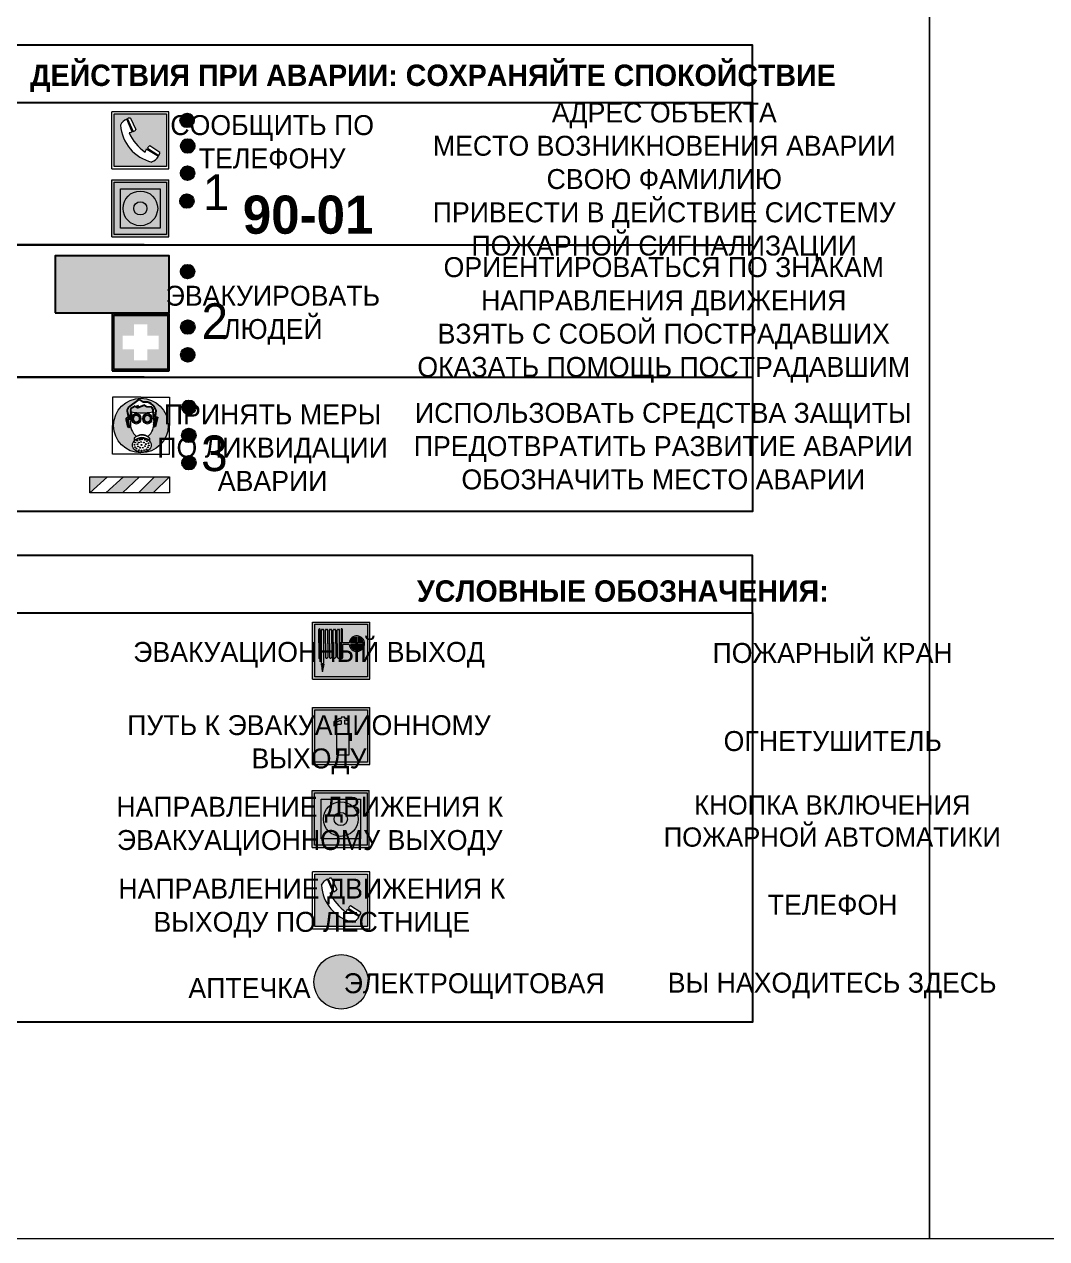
# Model space of a CAD drawing. Header units: millimetres. Extents: x 13810 to 67229, y 12374 to 21950.
# Drawn here: x 40211.7 to 40355.2, y 15339.5 to 15509.8 of the extents above; entities that cross this region are included whole.
import ezdxf

# ---------------------------------------------------------------- set-up
doc = ezdxf.new("R2010")
doc.units = ezdxf.units.MM
doc.styles.add('обычный', font='arial.ttf')

# ---------------------------------------------------------------- blocks, each defined once
blk = doc.blocks.new('A$C38D26F80')
h = blk.add_hatch(color=5)
h.dxf.hatch_style = 1
h.paths.add_polyline_path([(-8.77, -4.48, 1), (-0.19, -4.48, 1)])
h.paths.add_polyline_path([(-6.75, -3.58), (-6.75, -3.31), (-6.62, -3.22), (-6.5, -3.22), (-6.42, -3.3), (-6.39, -3.28), (-6.59, -2.23), (-6.59, -2.01), (-6.38, -1.58), (-4.76, -0.4), (-4.13, -0.79, -0.362848), (-2.1, -2.1, -0.201049), (-2.17, -2.48, 0.085434), (-2.26, -3.13), (-1.9, -3.16), (-2.25, -4.7), (-2.4, -4.59), (-2.43, -4.34), (-2.36, -4.34), (-2.14, -3.34), (-2.47, -3.42), (-2.58, -1.95), (-2.77, -1.58), (-3.58, -1.52), (-3.92, -1.26), (-5.05, -1.73), (-4.87, -1.39), (-5.41, -1.6), (-5.41, -1.46), (-6.13, -1.87), (-6.18, -3.5), (-6.56, -3.47), (-6.37, -4.59), (-6.16, -4.43), (-6.16, -4.66), (-6.36, -4.79), (-6.37, -4.8), (-6.51, -4.76)], flags=16)
h.paths.add_polyline_path([(-6.51, -4.76), (-6.36, -4.79), (-6.37, -4.8)], flags=0)
h.paths.add_polyline_path([(-5.92, -2.34, 0.089508), (-2.67, -2.35), (-2.48, -3.88, -0.268602), (-3.4, -6.18, 0.262449), (-5.2, -6.18, -0.268602), (-6.11, -3.88)], flags=16)
edge = h.paths.add_edge_path(flags=16)
edge.add_ellipse((-5.19, -3.41), major_axis=(0, 0.842), ratio=0.848992, start_angle=0, end_angle=360)
edge = h.paths.add_edge_path(flags=0)
edge.add_ellipse((-5.19, -3.39), major_axis=(0, 0.665), ratio=0.853798, start_angle=0, end_angle=360)
edge = h.paths.add_edge_path(flags=0)
edge.add_ellipse((-5.19, -3.4), major_axis=(0, 0.528), ratio=0.864094, start_angle=0, end_angle=360)
edge = h.paths.add_edge_path(flags=16)
edge.add_ellipse((-3.47, -3.4), major_axis=(0, 0.842), ratio=0.848992, start_angle=0, end_angle=360)
h.paths.add_polyline_path([(-3.13, -6.45), (-3.13, -6.84, 0.383174), (-5.57, -6.85), (-5.57, -6.49, -0.369952)], flags=16)
edge = h.paths.add_edge_path(flags=0)
edge.add_ellipse((-3.47, -3.39), major_axis=(0, 0.665), ratio=0.853798, start_angle=0, end_angle=360)
edge = h.paths.add_edge_path(flags=0)
edge.add_ellipse((-3.47, -3.4), major_axis=(0, 0.528), ratio=0.864094, start_angle=0, end_angle=360)
edge = h.paths.add_edge_path(flags=16)
edge.add_ellipse((-4.34, -7.57), major_axis=(-1.48, 0), ratio=0.744955, start_angle=0, end_angle=360)
h.paths.add_polyline_path([(-5.01, -6.85, -1), (-5.15, -6.85, -1)], flags=0)
h.paths.add_polyline_path([(-5.33, -7.14, -1), (-5.47, -7.14, -1)], flags=0)
h.paths.add_polyline_path([(-4.61, -6.71, -1), (-4.74, -6.71, -1)], flags=16)
h.paths.add_polyline_path([(-5.43, -7.51, -1), (-5.57, -7.51, -1)], flags=0)
h.paths.add_polyline_path([(-4.26, -6.67, -1), (-4.4, -6.67, -1)], flags=16)
h.paths.add_polyline_path([(-4.74, -7.14, -1), (-4.88, -7.14, -1)], flags=0)
h.paths.add_polyline_path([(-4.93, -7.43, -1), (-5.07, -7.43, -1)], flags=0)
h.paths.add_polyline_path([(-4.41, -7.07, -1), (-4.54, -7.07, -1)], flags=0)
h.paths.add_polyline_path([(-5.33, -7.87, -1), (-5.46, -7.87, -1)], flags=0)
h.paths.add_polyline_path([(-3.8, -6.71, -1), (-3.94, -6.71, -1)], flags=16)
h.paths.add_polyline_path([(-4.85, -7.78, -1), (-4.98, -7.78, -1)], flags=0)
h.paths.add_polyline_path([(-3.96, -7.14, -1), (-4.1, -7.14, -1)], flags=0)
h.paths.add_polyline_path([(-4.33, -7.53, -1), (-4.47, -7.53, -1)], flags=0)
h.paths.add_polyline_path([(-5.09, -8.12, -1), (-5.23, -8.12, -1)], flags=0)
h.paths.add_polyline_path([(-3.5, -6.94, -1), (-3.64, -6.94, -1)], flags=0)
h.paths.add_polyline_path([(-4.54, -7.97, -1), (-4.68, -7.97, -1)], flags=0)
h.paths.add_polyline_path([(-3.66, -7.39, -1), (-3.8, -7.39, -1)], flags=0)
h.paths.add_polyline_path([(-4.73, -8.35, -1), (-4.86, -8.35, -1)], flags=0)
h.paths.add_polyline_path([(-4.09, -7.96, -1), (-4.23, -7.96, -1)], flags=0)
h.paths.add_polyline_path([(-3.77, -7.74, -1), (-3.91, -7.74, -1)], flags=0)
h.paths.add_polyline_path([(-3.22, -7.27, -1), (-3.35, -7.27, -1)], flags=0)
h.paths.add_polyline_path([(-4.34, -8.4, -1), (-4.47, -8.4, -1)], flags=0)
h.paths.add_polyline_path([(-3.16, -7.61, -1), (-3.3, -7.61, -1)], flags=0)
h.paths.add_polyline_path([(-3.9, -8.35, -1), (-4.04, -8.35, -1)], flags=0)
h.paths.add_polyline_path([(-3.32, -7.91, -1), (-3.46, -7.91, -1)], flags=0)
h.paths.add_polyline_path([(-3.55, -8.23, -1), (-3.69, -8.23, -1)], flags=0)
at = {"color": 5, "lineweight": 5}
for p, q in [((-4.48, 0), (-8.96, 0)), ((-8.96, 0), (-8.96, -4.48)), ((-4.48, 0), (0, 0)), ((0, 0), (0, -4.48)), ((-6.59, -2.01), (-6.38, -1.58)), ((-6.38, -1.58), (-4.76, -0.4)), ((-6.13, -1.87), (-6.18, -3.5)), ((-5.41, -1.46), (-6.13, -1.87)), ((-4.87, -1.39), (-5.41, -1.6)), ((-5.41, -1.6), (-5.41, -1.46)), ((-3.92, -1.26), (-5.05, -1.73)), ((-5.05, -1.73), (-4.87, -1.39)), ((-4.76, -0.4), (-4.13, -0.79)), ((-3.58, -1.52), (-3.92, -1.26)), ((-2.77, -1.58), (-3.58, -1.52)), ((-2.58, -1.95), (-2.77, -1.58)), ((-6.75, -3.31), (-6.62, -3.22)), ((-6.75, -3.58), (-6.75, -3.31)), ((-6.51, -4.76), (-6.75, -3.58)), ((-6.62, -3.22), (-6.5, -3.22)), ((-6.59, -2.23), (-6.59, -2.01)), ((-6.39, -3.28), (-6.59, -2.23)), ((-6.18, -3.5), (-6.56, -3.47)), ((-6.56, -3.47), (-6.37, -4.59)), ((-6.5, -3.22), (-6.42, -3.3)), ((-6.42, -3.3), (-6.39, -3.28)), ((-5.92, -2.34), (-6.11, -3.88)), ((-2.67, -2.34), (-2.48, -3.88)), ((-2.47, -3.42), (-2.58, -1.95)), ((-2.14, -3.34), (-2.47, -3.42)), ((-2.36, -4.34), (-2.14, -3.34)), ((-1.9, -3.16), (-2.26, -3.13)), ((-2.25, -4.7), (-1.9, -3.16)), ((-8.96, -8.96), (-8.96, -4.48)), ((-6.37, -4.8), (-6.51, -4.76)), ((-6.37, -4.59), (-6.16, -4.43)), ((-6.16, -4.66), (-6.37, -4.8)), ((-6.16, -4.43), (-6.16, -4.66)), ((-2.43, -4.34), (-2.4, -4.59)), ((-2.43, -4.34), (-2.36, -4.34)), ((-2.4, -4.59), (-2.25, -4.7)), ((0, -8.96), (0, -4.48)), ((-5.57, -6.49), (-5.57, -6.85)), ((-3.13, -6.45), (-3.13, -6.84)), ((-4.48, -8.96), (-8.96, -8.96)), ((-4.48, -8.96), (0, -8.96))]:
    blk.add_line(p, q, dxfattribs=at)
at = {"color": 5}
for p, q in [((-6.59, -2.01), (-6.38, -1.58)), ((-6.38, -1.58), (-4.76, -0.4)), ((-6.13, -1.87), (-6.18, -3.5)), ((-5.41, -1.46), (-6.13, -1.87)), ((-4.87, -1.39), (-5.41, -1.6)), ((-5.41, -1.6), (-5.41, -1.46)), ((-3.92, -1.26), (-5.05, -1.73)), ((-5.05, -1.73), (-4.87, -1.39)), ((-4.76, -0.4), (-4.13, -0.79)), ((-3.58, -1.52), (-3.92, -1.26)), ((-2.77, -1.58), (-3.58, -1.52)), ((-2.58, -1.95), (-2.77, -1.58)), ((-6.75, -3.31), (-6.62, -3.22)), ((-6.75, -3.58), (-6.75, -3.31)), ((-6.51, -4.76), (-6.75, -3.58)), ((-6.62, -3.22), (-6.5, -3.22)), ((-6.59, -2.23), (-6.59, -2.01)), ((-6.39, -3.28), (-6.59, -2.23)), ((-6.18, -3.5), (-6.56, -3.47)), ((-6.56, -3.47), (-6.37, -4.59)), ((-6.5, -3.22), (-6.42, -3.3)), ((-6.42, -3.3), (-6.39, -3.28)), ((-2.47, -3.42), (-2.58, -1.95)), ((-2.14, -3.34), (-2.47, -3.42)), ((-2.36, -4.34), (-2.14, -3.34)), ((-2.26, -3.13), (-1.9, -3.16)), ((-1.9, -3.16), (-2.25, -4.7)), ((-6.37, -4.8), (-6.51, -4.76)), ((-6.36, -4.79), (-6.51, -4.76)), ((-6.37, -4.59), (-6.16, -4.43)), ((-6.16, -4.66), (-6.37, -4.8)), ((-6.16, -4.66), (-6.36, -4.79)), ((-6.16, -4.43), (-6.16, -4.66)), ((-2.4, -4.59), (-2.43, -4.34)), ((-2.43, -4.34), (-2.36, -4.34)), ((-2.25, -4.7), (-2.4, -4.59))]:
    blk.add_line(p, q, dxfattribs=at)
at = {"color": 5, "lineweight": 5}
for centre, radius in [((-4.48, -4.48), 4.29), ((-5.5, -7.51), 0.0678), ((-5.4, -7.14), 0.0678), ((-5.08, -6.85), 0.0678), ((-5, -7.43), 0.0678), ((-4.81, -7.14), 0.0678), ((-4.67, -6.71), 0.0678), ((-4.47, -7.07), 0.0678), ((-4.4, -7.53), 0.0678), ((-4.33, -6.67), 0.0678), ((-4.03, -7.14), 0.0678), ((-3.87, -6.71), 0.0678), ((-3.73, -7.39), 0.0678), ((-3.57, -6.94), 0.0678), ((-3.28, -7.27), 0.0678), ((-3.23, -7.61), 0.0678), ((-5.4, -7.87), 0.0678), ((-5.16, -8.12), 0.0678), ((-4.91, -7.78), 0.0678), ((-4.79, -8.35), 0.0678), ((-4.61, -7.97), 0.0678), ((-4.4, -8.4), 0.0678), ((-4.16, -7.96), 0.0678), ((-3.97, -8.35), 0.0678), ((-3.84, -7.74), 0.0678), ((-3.62, -8.23), 0.0678), ((-3.39, -7.91), 0.0678)]:
    blk.add_circle(centre, radius, dxfattribs=at)
at = {"color": 5}
for centre, radius, start, end in [((-3.89, -2.66), 1.88, 17.387, 97.1599), ((-0.35, -3.07), 1.91, 162.2553, 181.7878), ((-2.6, -2.2), 0.511, 326.3906, 11.8614)]:
    blk.add_arc(centre, radius, start, end, dxfattribs=at)
at = {"color": 5, "lineweight": 5}
for centre, radius, start, end in [((-4.28, 6.66), 9.15, 259.6987, 280.1569), ((-0.47, -3.05), 1.79, 161.5846, 182.4584), ((-2.6, -2.2), 0.513, 326.4781, 11.7739), ((-3.66, -4.24), 2.47, 171.573, 231.7124), ((-4.93, -4.24), 2.47, 308.2876, 8.427), ((-4.33, -7.88), 1.87, 50.358, 131.5662), ((-4.34, -8.2), 1.82, 48.4943, 132.3565), ((-4.3, -7.78), 1.83, 60.5889, 119.4111)]:
    blk.add_arc(centre, radius, start, end, dxfattribs=at)
for centre, major_axis, ratio in [((-5.19, -3.41), (0, 0.842), 0.848992), ((-5.19, -3.39), (0, 0.665), 0.853798), ((-5.19, -3.4), (0, 0.528), 0.864094), ((-3.47, -3.4), (0, 0.842), 0.848992), ((-3.47, -3.39), (0, 0.665), 0.853798), ((-3.47, -3.4), (0, 0.528), 0.864094), ((-4.34, -7.57), (-1.48, 0), 0.744955)]:
    blk.add_ellipse(centre, major_axis=major_axis, ratio=ratio, dxfattribs=at)
blk = doc.blocks.new('A$C47DD6509')
at = {"lineweight": 5}
for points in [[(-8.69, 0), (-11.19, 0), (-11.19, -2.22)], [(-4.22, 0), (-6.45, 0), (-8.91, -2.22), (-6.61, -2.22)], [(0, 0), (-2.09, 0), (-4.36, -2.22), (-2.29, -2.22)]]:
    blk.add_hatch(color=242, dxfattribs=at).paths.add_polyline_path(points)
at = {"color": 242, "lineweight": 5}
for p, q in [((-11.19, -2.22), (-8.69, 0)), ((-11.19, -2.22), (-11.19, 0)), ((-11.19, 0), (-8.69, 0)), ((-11.19, 0), (0, 0)), ((-8.91, -2.22), (-6.45, 0)), ((-6.61, -2.22), (-4.22, 0)), ((-4.36, -2.22), (-2.09, 0)), ((-2.29, -2.22), (0, 0)), ((0, 0), (0, -2.22)), ((0, -2.22), (-11.19, -2.22))]:
    blk.add_line(p, q, dxfattribs=at)
blk = doc.blocks.new('A$C32E8229D')
at = {"true_color": 0xffffff}
blk.add_hatch(color=7, dxfattribs=at).paths.add_polyline_path([(0, 0), (0, -8), (16, -8), (16, 0)])
h = blk.add_hatch(color=126)
h.paths.add_polyline_path([(0.2, -0.2), (15.8, -0.2), (15.8, -7.8), (0.2, -7.8)])
h.paths.add_polyline_path([(13.49, -2.05), (12.08, -2.05), (11.37, -2.63, 0.162397), (11.29, -2.84), (11.29, -3.63), (10.35, -3.63), (10.35, -4.05), (11.68, -4.05), (11.68, -3.48), (12.26, -4.28), (11.29, -5.1), (11.29, -6.78), (11.85, -6.78), (11.85, -5.44), (12.8, -4.64), (12.8, -5.94), (14.46, -5.94), (14.46, -5.39), (13.45, -5.39), (13.45, -3.97), (12.46, -2.59), (13.15, -2.59), (13.69, -3.34), (14.18, -3)], flags=16)
h.paths.add_polyline_path([(10.74, -1.82, 1), (11.8, -1.82, 1)], flags=16)
h.paths.add_polyline_path([(9.39, -3.59), (5.99, -3.59), (6.56, -3.03), (5.91, -3.03), (5.1, -3.83), (5.91, -4.64), (6.56, -4.64), (5.99, -4.09), (9.39, -4.09)], flags=16)
h.paths.add_polyline_path([(4.29, -1.08), (1.72, -1.08), (1.72, -6.6), (4.29, -6.6)], flags=16)
at = {"color": 126}
blk.add_lwpolyline([(16, -8), (0, -8), (0, 0), (16, 0)], close=True, dxfattribs=at)
blk = doc.blocks.new('A$C18900ED3')
h = blk.add_hatch(color=126)
h.paths.add_polyline_path([(-0.18, -0.18), (-7.02, -0.18), (-7.02, -7.02), (-0.18, -7.02)])
h.paths.add_polyline_path([(-5.89, -4.46), (-5.89, -2.77), (-4.46, -2.77), (-4.46, -1.31), (-2.77, -1.31), (-2.77, -2.77), (-1.33, -2.77), (-1.33, -4.46), (-2.77, -4.46), (-2.77, -5.89), (-4.46, -5.89), (-4.46, -4.46)], flags=16)
at = {"color": 126}
for p, q in [((-7.2, 0), (-7.2, -7.2)), ((0, 0), (-7.2, 0)), ((0, -7.2), (0, 0)), ((-7.02, -7.02), (-7.02, -0.18)), ((-7.02, -0.18), (-0.18, -0.18)), ((-0.18, -0.18), (-0.18, -7.02)), ((-7.2, -7.2), (0, -7.2)), ((-0.18, -7.02), (-7.02, -7.02))]:
    blk.add_line(p, q, dxfattribs=at)
blk = doc.blocks.new('A$C456E1F9C')
at = {"lineweight": 5}
h = blk.add_hatch(color=242, dxfattribs=at)
h.paths.add_polyline_path([(0.51, -1.47), (0.51, -13.26), (12.29, -13.26), (12.29, -1.47)])
h.paths.add_polyline_path([(5.42, -4.95, -0.254479), (4.78, -5.4), (3.52, -2.53, -0.209735), (4.23, -2.4)], flags=16)
h.paths.add_polyline_path([(8.53, -8.6), (10.87, -10.17), (10.54, -10.76), (8.03, -9.13, -0.192251)], flags=16)
h.paths.add_polyline_path([(4.61, -5.49, 0.005518), (3.87, -5.72, 0.128647), (7.49, -10.01, 0.00809), (7.83, -9.33), (10.47, -10.97, -0.16736), (8.99, -12.25, -0.327862), (1.95, -3.95, -0.166952), (3.36, -2.62)], flags=16)
at = {"color": 242, "lineweight": 5}
for p, q in [((0, -13.77), (0, -0.97)), ((12.8, -0.97), (0, -0.97)), ((4.61, -5.49), (3.36, -2.62)), ((3.52, -2.53), (4.78, -5.4)), ((4.23, -2.4), (5.42, -4.95)), ((12.8, -13.77), (12.8, -0.97)), ((7.83, -9.33), (10.47, -10.97)), ((8.03, -9.13), (10.54, -10.76)), ((10.81, -10.12), (8.53, -8.6)), ((10.54, -10.76), (10.8, -10.3)), ((10.8, -10.3), (10.81, -10.12)), ((0, -13.77), (12.8, -13.77))]:
    blk.add_line(p, q, dxfattribs=at)
blk.add_lwpolyline([(0.51, -1.47), (12.29, -1.47), (12.29, -13.26), (0.51, -13.26)], close=True, dxfattribs=at)
for centre, radius, start, end in [((4.59, -5.34), 2.99, 114.2845, 152.1974), ((4.02, -3.27), 0.891, 76.3284, 123.7092), ((11.12, -3.31), 9.19, 183.9915, 256.6009), ((4.68, -4.59), 0.824, 276.9621, 334.0723), ((14.98, -39.1), 35.17, 107.1487, 108.4135), ((13.86, -0.94), 11.08, 205.5536, 234.8762), ((-13.31, 0.8), 23.44, 332.5487, 334.4027), ((8.94, -9.5), 0.989, 114.4092, 157.9388), ((7.87, -9.46), 3, 291.9291, 329.9329)]:
    blk.add_arc(centre, radius, start, end, dxfattribs=at)
blk = doc.blocks.new('A$C54414219')
at = {"true_color": 0xffffff}
h = blk.add_hatch(color=7, dxfattribs=at)
h.paths.add_polyline_path([(2.39, -9.45), (2.39, -18.3), (11.23, -18.3), (11.23, -9.45)], flags=0)
h.paths.add_polyline_path([(10.71, -13.87, -1), (2.92, -13.87, -1)], flags=0)
h.paths.add_polyline_path([(8.3, -13.87, -1), (5.33, -13.87, -1)], flags=0)
h.paths.add_polyline_path([(0.41, -7.47), (0.41, -20.27), (13.21, -20.27), (13.21, -7.47)])
h.paths.add_polyline_path([(0.92, -19.77), (12.71, -19.77), (12.71, -7.98), (0.92, -7.98)], flags=16)
h.paths.add_polyline_path([(11.23, -9.45), (11.23, -18.3), (2.39, -18.3), (2.39, -9.45)], flags=0)
at = {"lineweight": 5}
h = blk.add_hatch(color=242, dxfattribs=at)
h.paths.add_polyline_path([(12.71, -7.98), (0.92, -7.98), (0.92, -19.77), (12.71, -19.77)])
h.paths.add_polyline_path([(11.23, -18.3), (2.39, -18.3), (2.39, -9.45), (11.23, -9.45)], flags=16)
h.paths.add_polyline_path([(10.71, -13.87, -1), (2.92, -13.87, -1)], flags=0)
h.paths.add_polyline_path([(8.3, -13.87, -1), (5.33, -13.87, -1)], flags=0)
at = {"true_color": 0xffffff}
h = blk.add_hatch(color=7, dxfattribs=at)
h.paths.add_polyline_path([(2.39, -9.45), (2.39, -18.3), (11.23, -18.3), (11.23, -9.45)])
h.paths.add_polyline_path([(10.71, -13.87, -1), (2.92, -13.87, -1)], flags=16)
h.paths.add_polyline_path([(8.3, -13.87, -1), (5.33, -13.87, -1)], flags=0)
at = {"lineweight": 5}
h = blk.add_hatch(color=242, dxfattribs=at)
h.paths.add_polyline_path([(2.92, -13.87, 1), (10.71, -13.87, 1)])
h.paths.add_polyline_path([(8.3, -13.87, -1), (5.33, -13.87, -1)], flags=16)
at = {"color": 242, "lineweight": 5}
for p, q in [((0.41, -20.27), (0.41, -7.47)), ((0.41, -7.47), (13.21, -7.47)), ((0.41, -7.47), (13.21, -7.47)), ((13.21, -20.27), (13.21, -7.47)), ((0.41, -20.27), (13.21, -20.27))]:
    blk.add_line(p, q, dxfattribs=at)
for points in [[(0.92, -7.98), (12.71, -7.98), (12.71, -19.77), (0.92, -19.77)], [(2.39, -9.45), (11.23, -9.45), (11.23, -18.3), (2.39, -18.3)]]:
    blk.add_lwpolyline(points, close=True, dxfattribs=at)
for radius in [3.89, 1.49]:
    blk.add_circle((6.81, -13.87), radius, dxfattribs=at)
blk = doc.blocks.new('A$C37112FD5')
at = {"true_color": 0xf5f5ff}
h = blk.add_hatch(color=7, dxfattribs=at)
h.dxf.hatch_style = 1
h.paths.add_polyline_path([(12.8, -7.4), (0, -7.4), (0, -20.2), (12.8, -20.2)])
h.paths.add_polyline_path([(12.29, -7.91), (12.29, -19.69), (0.51, -19.69), (0.51, -7.91)], flags=16)
h.paths.add_polyline_path([(4.98, -9.04, -0.42597), (5.17, -9.22), (5.17, -12.25), (5.17, -15.29, -0.432244), (4.98, -15.47), (4.83, -15.47, -0.42597), (4.64, -15.29), (4.64, -12.25), (4.64, -9.22, -0.432244), (4.83, -9.04)], flags=0)
h.paths.add_polyline_path([(4.28, -9.22), (4.28, -12.25), (4.28, -15.29, -0.432244), (4.09, -15.47), (3.94, -15.47, -0.42597), (3.75, -15.29), (3.75, -12.25), (3.75, -9.22, -0.432244), (3.94, -9.04), (4.09, -9.04, -0.42597)], flags=0)
h.paths.add_polyline_path([(5.72, -9.04), (5.87, -9.04, -0.42597), (6.06, -9.22), (6.06, -12.25), (6.06, -15.29, -0.432244), (5.87, -15.47), (5.72, -15.47, -0.42597), (5.53, -15.29), (5.53, -12.25), (5.53, -9.22, -0.432244)], flags=0)
h.paths.add_polyline_path([(6.42, -8.9), (6.5, -8.9, -0.42597), (6.69, -9.08), (6.69, -12.03), (8.21, -12.03, -15.824349), (8.21, -12.47), (6.69, -12.47), (6.69, -15.42, -0.432244), (6.5, -15.6), (6.42, -15.6)], flags=0)
h.paths.add_polyline_path([(3.39, -9.22), (3.39, -12.25), (3.39, -15.29, -0.432244), (3.2, -15.47), (3.05, -15.47, -0.42597), (2.85, -15.29), (2.85, -12.25), (2.85, -9.22, -0.432244), (3.05, -9.04), (3.2, -9.04, -0.42597)], flags=0)
h.paths.add_polyline_path([(2.5, -9.22), (2.5, -16.71), (1.96, -16.71), (1.96, -9.22, -0.432244), (2.15, -9.04), (2.31, -9.04, -0.42597)], flags=0)
h.paths.add_polyline_path([(1.61, -8.9), (1.61, -15.6), (1.57, -15.6, -0.42597), (1.37, -15.42), (1.37, -12.03), (1.37, -9.09, -0.432244), (1.57, -8.9)], flags=0)
h.paths.add_polyline_path([(9.76, -10.81), (9.76, -12.03), (8.49, -12.03, -0.336371)], flags=0)
h.paths.add_polyline_path([(8.49, -12.47), (9.76, -12.47), (9.76, -13.7, -0.336371)], flags=0)
h.paths.add_polyline_path([(10.11, -10.81, -0.336371), (11.38, -12.03), (10.11, -12.03)], flags=0)
h.paths.add_polyline_path([(10.11, -12.47), (11.38, -12.47, -0.336371), (10.11, -13.7)], flags=0)
h.paths.add_polyline_path([(2.5, -16.84), (2.5, -17.05), (1.97, -17.05), (1.97, -16.84)], flags=0)
h.paths.add_polyline_path([(2.5, -17.24, -0.033778), (2.24, -18.6, -0.033778), (1.97, -17.24)], flags=0)
h = blk.add_hatch(color=242)
h.dxf.hatch_style = 1
h.paths.add_polyline_path([(12.29, -7.91), (0.51, -7.91), (0.51, -19.69), (12.29, -19.69)])
h.paths.add_polyline_path([(6.42, -15.6), (6.42, -8.9), (6.5, -8.9, -0.42597), (6.69, -9.08), (6.69, -12.03), (8.21, -12.03, -15.824349), (8.21, -12.47), (6.69, -12.47), (6.69, -15.42, -0.432244), (6.5, -15.6)], flags=16)
h.paths.add_polyline_path([(5.87, -15.47), (5.72, -15.47, -0.42597), (5.53, -15.29), (5.53, -12.25), (5.53, -9.22, -0.432244), (5.72, -9.04), (5.87, -9.04, -0.42597), (6.06, -9.22), (6.06, -12.25), (6.06, -15.29, -0.432244)], flags=16)
h.paths.add_polyline_path([(4.98, -15.47), (4.83, -15.47, -0.42597), (4.64, -15.29), (4.64, -12.25), (4.64, -9.22, -0.432244), (4.83, -9.04), (4.98, -9.04, -0.42597), (5.17, -9.22), (5.17, -12.25), (5.17, -15.29, -0.432244)], flags=16)
h.paths.add_polyline_path([(4.09, -15.47), (3.94, -15.47, -0.42597), (3.75, -15.29), (3.75, -12.25), (3.75, -9.22, -0.432244), (3.94, -9.04), (4.09, -9.04, -0.42597), (4.28, -9.22), (4.28, -12.25), (4.28, -15.29, -0.432244)], flags=16)
h.paths.add_polyline_path([(3.2, -15.47), (3.05, -15.47, -0.42597), (2.85, -15.29), (2.85, -12.25), (2.85, -9.22, -0.432244), (3.05, -9.04), (3.2, -9.04, -0.42597), (3.39, -9.22), (3.39, -12.25), (3.39, -15.29, -0.432244)], flags=16)
h.paths.add_polyline_path([(2.5, -17.05), (1.97, -17.05), (1.97, -16.84), (2.5, -16.84)], flags=16)
h.paths.add_polyline_path([(2.5, -17.24, -0.033778), (2.24, -18.6, -0.033778), (1.97, -17.24)], flags=16)
h.paths.add_polyline_path([(2.5, -16.71), (1.96, -16.71), (1.96, -9.22, -0.432244), (2.15, -9.04), (2.31, -9.04, -0.42597), (2.5, -9.22)], flags=16)
h.paths.add_polyline_path([(1.61, -15.6), (1.57, -15.6, -0.42597), (1.37, -15.42), (1.37, -12.03), (1.37, -9.09, -0.432244), (1.57, -8.9), (1.61, -8.9)], flags=16)
h.paths.add_polyline_path([(8.49, -12.47), (9.76, -12.47), (9.76, -13.7, -0.336371)], flags=0)
h.paths.add_polyline_path([(10.11, -13.7), (10.11, -12.47), (11.38, -12.47, -0.336371)], flags=0)
h.paths.add_polyline_path([(8.49, -12.03, -0.336371), (9.76, -10.81), (9.76, -12.03)], flags=0)
h.paths.add_polyline_path([(10.11, -12.03), (10.11, -10.81, -0.336371), (11.38, -12.03)], flags=0)
h = blk.add_hatch(color=7, dxfattribs=at)
h.dxf.hatch_style = 1
h.paths.add_polyline_path([(1.61, -8.9), (1.57, -8.9, 0.432244), (1.37, -9.09), (1.37, -12.03), (1.37, -15.42, 0.42597), (1.57, -15.6), (1.61, -15.6)])
h.paths.add_polyline_path([(2.5, -9.22, 0.42597), (2.31, -9.04), (2.15, -9.04, 0.432244), (1.96, -9.22), (1.96, -16.71), (2.5, -16.71)])
h.paths.add_polyline_path([(2.5, -16.84), (1.97, -16.84), (1.97, -17.05), (2.5, -17.05)])
h.paths.add_polyline_path([(2.5, -17.24), (1.97, -17.24, 0.033778), (2.24, -18.6, 0.033778)])
h.paths.add_polyline_path([(3.39, -12.25), (3.39, -9.22, 0.42597), (3.2, -9.04), (3.05, -9.04, 0.432244), (2.85, -9.22), (2.85, -12.25), (2.85, -15.29, 0.42597), (3.05, -15.47), (3.2, -15.47, 0.432244), (3.39, -15.29)])
h.paths.add_polyline_path([(4.28, -12.25), (4.28, -9.22, 0.42597), (4.09, -9.04), (3.94, -9.04, 0.432244), (3.75, -9.22), (3.75, -12.25), (3.75, -15.29, 0.42597), (3.94, -15.47), (4.09, -15.47, 0.432244), (4.28, -15.29)])
h.paths.add_polyline_path([(5.17, -12.25), (5.17, -9.22, 0.42597), (4.98, -9.04), (4.83, -9.04, 0.432244), (4.64, -9.22), (4.64, -12.25), (4.64, -15.29, 0.42597), (4.83, -15.47), (4.98, -15.47, 0.432244), (5.17, -15.29)])
h.paths.add_polyline_path([(6.06, -12.25), (6.06, -9.22, 0.42597), (5.87, -9.04), (5.72, -9.04, 0.432244), (5.53, -9.22), (5.53, -12.25), (5.53, -15.29, 0.42597), (5.72, -15.47), (5.87, -15.47, 0.432244), (6.06, -15.29)])
h.paths.add_polyline_path([(6.69, -12.47), (8.21, -12.47, 15.824349), (8.21, -12.03), (6.69, -12.03), (6.69, -9.08, 0.42597), (6.5, -8.9), (6.42, -8.9), (6.42, -15.6), (6.5, -15.6, 0.432244), (6.69, -15.42)])
h.paths.add_polyline_path([(8.49, -12.47), (9.76, -12.47), (9.76, -13.7, -0.336371)], flags=16)
h.paths.add_polyline_path([(8.49, -12.03, -0.336371), (9.76, -10.81), (9.76, -12.03)], flags=16)
h.paths.add_polyline_path([(10.11, -12.47), (11.38, -12.47, -0.336371), (10.11, -13.7)], flags=16)
h.paths.add_polyline_path([(10.11, -12.03), (10.11, -10.81, -0.336371), (11.38, -12.03)], flags=16)
h = blk.add_hatch(color=242)
h.dxf.hatch_style = 1
h.paths.add_polyline_path([(9.76, -10.81, 0.336371), (8.49, -12.03), (9.76, -12.03)])
h.paths.add_polyline_path([(10.11, -10.81), (10.11, -12.03), (11.38, -12.03, 0.336371)])
h.paths.add_polyline_path([(11.38, -12.47), (10.11, -12.47), (10.11, -13.7, 0.336371)])
h.paths.add_polyline_path([(9.76, -12.47), (8.49, -12.47, 0.336371), (9.76, -13.7)])
at = {"color": 242, "lineweight": 5}
for p, q in [((0, -20.2), (0, -7.4)), ((0, -7.4), (12.8, -7.4)), ((12.8, -20.2), (12.8, -7.4)), ((1.37, -12.03), (1.37, -9.08)), ((1.57, -8.9), (1.61, -8.9)), ((1.61, -8.9), (1.61, -15.6)), ((1.96, -16.71), (1.96, -9.22)), ((2.15, -9.04), (2.31, -9.04)), ((2.5, -16.71), (2.5, -9.22)), ((2.85, -12.25), (2.85, -9.22)), ((3.05, -9.04), (3.2, -9.04)), ((3.39, -12.25), (3.39, -9.22)), ((3.75, -12.25), (3.75, -9.22)), ((3.94, -9.04), (4.09, -9.04)), ((4.28, -12.25), (4.28, -9.22)), ((4.64, -12.25), (4.64, -9.22)), ((4.83, -9.04), (4.98, -9.04)), ((5.17, -12.25), (5.17, -9.22)), ((5.53, -12.25), (5.53, -9.22)), ((5.72, -9.04), (5.87, -9.04)), ((6.06, -12.25), (6.06, -9.22)), ((6.42, -8.9), (6.42, -15.6)), ((6.5, -8.9), (6.42, -8.9)), ((6.69, -12.03), (6.69, -9.08)), ((9.76, -10.81), (9.76, -12.03)), ((10.11, -10.81), (10.11, -12.03)), ((1.37, -12.03), (1.37, -15.42)), ((2.85, -12.25), (2.85, -15.29)), ((3.39, -12.25), (3.39, -15.29)), ((3.75, -12.25), (3.75, -15.29)), ((4.28, -12.25), (4.28, -15.29)), ((4.64, -12.25), (4.64, -15.29)), ((5.17, -12.25), (5.17, -15.29)), ((5.53, -12.25), (5.53, -15.29)), ((6.06, -12.25), (6.06, -15.29)), ((8.21, -12.03), (6.69, -12.03)), ((8.21, -12.47), (6.69, -12.47)), ((6.69, -12.47), (6.69, -15.42)), ((9.76, -12.03), (8.49, -12.03)), ((9.76, -12.47), (8.49, -12.47)), ((9.76, -12.47), (9.76, -13.7)), ((11.38, -12.03), (10.11, -12.03)), ((11.38, -12.47), (10.11, -12.47)), ((10.11, -12.47), (10.11, -13.7)), ((1.57, -15.6), (1.61, -15.6)), ((3.05, -15.47), (3.2, -15.47)), ((3.94, -15.47), (4.09, -15.47)), ((4.83, -15.47), (4.98, -15.47)), ((5.72, -15.47), (5.87, -15.47)), ((6.42, -15.6), (6.5, -15.6)), ((1.96, -16.71), (2.5, -16.71)), ((1.97, -16.84), (2.5, -16.84)), ((1.97, -17.05), (1.97, -16.84)), ((2.5, -17.05), (1.97, -17.05)), ((1.97, -17.24), (2.5, -17.24)), ((2.5, -16.84), (2.5, -17.05)), ((0, -20.2), (12.8, -20.2))]:
    blk.add_line(p, q, dxfattribs=at)
blk.add_lwpolyline([(0.51, -7.91), (12.29, -7.91), (12.29, -19.69), (0.51, -19.69)], close=True, dxfattribs=at)
for centre, radius, start, end in [((1.56, -9.09), 0.182, 87.1027, 180.6071), ((2.15, -9.22), 0.182, 87.1027, 180.6071), ((2.32, -9.22), 0.182, 359.3929, 92.8973), ((3.04, -9.22), 0.182, 87.1027, 180.6071), ((3.21, -9.22), 0.182, 359.3929, 92.8973), ((3.93, -9.22), 0.182, 87.1027, 180.6071), ((4.1, -9.22), 0.182, 359.3929, 92.8973), ((4.82, -9.22), 0.182, 87.1027, 180.6071), ((4.99, -9.22), 0.182, 359.3929, 92.8973), ((5.71, -9.22), 0.182, 87.1027, 180.6071), ((5.88, -9.22), 0.182, 359.3929, 92.8973), ((6.51, -9.09), 0.182, 359.3929, 92.8973), ((9.93, -12.25), 1.74, 187.2319, 172.7681), ((9.93, -12.25), 1.46, 96.9927, 171.3585), ((9.93, -12.25), 1.46, 8.6415, 83.0073), ((9.93, -12.25), 1.46, 188.6415, 263.0073), ((9.93, -12.25), 1.46, 276.9927, 351.3585), ((1.56, -15.42), 0.182, 179.3929, 272.8973), ((3.04, -15.29), 0.182, 179.3929, 272.8973), ((3.21, -15.29), 0.182, 267.1027, 0.6071), ((3.93, -15.29), 0.182, 179.3929, 272.8973), ((4.1, -15.29), 0.182, 267.1027, 0.6071), ((4.82, -15.29), 0.182, 179.3929, 272.8973), ((4.99, -15.29), 0.182, 267.1027, 0.6071), ((5.71, -15.29), 0.182, 179.3929, 272.8973), ((5.88, -15.29), 0.182, 267.1027, 0.6071), ((6.51, -15.42), 0.182, 267.1027, 0.6071), ((12.17, -15.98), 10.27, 187.041, 194.7793), ((-7.7, -15.98), 10.27, 345.2207, 352.959)]:
    blk.add_arc(centre, radius, start, end, dxfattribs=at)
blk = doc.blocks.new('A$C7B8C2D5B')
at = {"lineweight": 0}
h = blk.add_hatch(color=5, dxfattribs=at)
h.dxf.hatch_style = 1
h.paths.add_polyline_path([(1.397, -3.024, 1), (-2.112, -3.024, 1)])
at = {"color": 5, "lineweight": 0}
blk.add_circle((-0.358, -3.024), 1.755, dxfattribs=at)
blk = doc.blocks.new('A$C3AD82952')
at = {"true_color": 0xf5f5ff}
h = blk.add_hatch(color=7, dxfattribs=at)
h.dxf.hatch_style = 1
h.paths.add_polyline_path([(8.21, 8.73, 0.414214), (7.89, 9.05), (7.22, 9.05), (7.22, 9.92), (7.59, 9.92, 1), (7.57, 10.36), (7.22, 10.36), (7.22, 10.6), (6.43, 10.6), (6.43, 10.36), (6.01, 10.36), (4.74, 9.59), (4.74, 8.69), (4.98, 8.73), (4.98, 9.26), (6.12, 9.91), (6.43, 9.91), (6.43, 9.05), (5.76, 9.05, 0.414214), (5.44, 8.73), (5.44, 2.2), (8.21, 2.2)], flags=0)
h.paths.add_polyline_path([(12.8, 12.8), (0, 12.8), (0, 0), (12.8, 0)])
h.paths.add_polyline_path([(0.51, 12.29), (12.29, 12.29), (12.29, 0.51), (0.51, 0.51)], flags=16)
h.paths.add_polyline_path([(4.74, 9.59), (6.01, 10.36), (6.43, 10.36), (6.43, 10.6), (7.22, 10.6), (7.22, 10.36), (7.59, 10.36, -0.94586), (7.59, 9.92), (7.22, 9.92), (7.22, 9.05), (7.89, 9.05, -0.414214), (8.21, 8.73), (8.21, 2.2), (5.44, 2.2), (5.44, 8.73, -0.414214), (5.76, 9.05), (6.43, 9.05), (6.43, 9.91), (6.12, 9.91), (4.98, 9.26), (4.98, 8.73), (4.74, 8.69)], flags=0)
h = blk.add_hatch(color=242)
h.dxf.hatch_style = 1
h.paths.add_polyline_path([(12.29, 12.29), (0.51, 12.29), (0.51, 0.51), (12.29, 0.51)])
h.paths.add_polyline_path([(4.74, 8.69), (4.74, 9.59), (6.01, 10.36), (6.43, 10.36), (6.43, 10.6), (7.22, 10.6), (7.22, 10.36), (7.59, 10.36, -0.94586), (7.59, 9.92), (7.22, 9.92), (7.22, 9.05), (7.89, 9.05, -0.414214), (8.21, 8.73), (8.21, 2.2), (5.44, 2.2), (5.44, 8.73, -0.414214), (5.76, 9.05), (6.43, 9.05), (6.43, 9.91), (6.12, 9.91), (4.98, 9.26), (4.98, 8.73)], flags=16)
h = blk.add_hatch(color=7, dxfattribs=at)
h.dxf.hatch_style = 1
h.paths.add_polyline_path([(8.21, 8.73, 0.414214), (7.89, 9.05), (7.22, 9.05), (7.22, 9.92), (7.59, 9.92, 1), (7.57, 10.36), (7.22, 10.36), (7.22, 10.6), (6.43, 10.6), (6.43, 10.36), (6.01, 10.36), (4.74, 9.59), (4.74, 8.69), (4.98, 8.73), (4.98, 9.26), (6.12, 9.91), (6.43, 9.91), (6.43, 9.05), (5.76, 9.05, 0.414214), (5.44, 8.73), (5.44, 2.2), (8.21, 2.2)])
at = {"color": 242, "lineweight": 5}
for p, q in [((0, 0), (0, 12.8)), ((0, 12.8), (12.8, 12.8)), ((12.8, 0), (12.8, 12.8)), ((6.01, 10.36), (4.74, 9.59)), ((4.74, 9.59), (4.74, 8.69)), ((4.74, 8.69), (4.98, 8.73)), ((4.98, 9.26), (6.12, 9.91)), ((4.98, 8.73), (4.98, 9.26)), ((5.44, 2.2), (5.44, 8.73)), ((5.76, 9.05), (6.43, 9.05)), ((6.01, 10.36), (6.43, 10.36)), ((6.12, 9.91), (6.43, 9.91)), ((7.22, 10.6), (6.43, 10.6)), ((6.43, 10.6), (6.43, 10.36)), ((6.43, 9.91), (6.43, 9.05)), ((7.22, 10.36), (7.22, 10.6)), ((7.59, 10.36), (7.22, 10.36)), ((7.22, 9.05), (7.22, 9.92)), ((7.59, 9.92), (7.22, 9.92)), ((7.89, 9.05), (7.22, 9.05)), ((8.21, 2.2), (8.21, 8.73)), ((0, 0), (12.8, 0)), ((5.44, 2.2), (8.21, 2.2))]:
    blk.add_line(p, q, dxfattribs=at)
blk.add_lwpolyline([(0.51, 12.29), (12.29, 12.29), (12.29, 0.51), (0.51, 0.51)], close=True, dxfattribs=at)
for centre, radius, start, end in [((5.76, 8.73), 0.32, 90, 180), ((7.58, 10.14), 0.223, 273.1875, 86.8125), ((7.89, 8.73), 0.32, 0, 90)]:
    blk.add_arc(centre, radius, start, end, dxfattribs=at)

msp = doc.modelspace()

# ---------------------------------------------------------------- hatches: boundary and pattern name
at = {"lineweight": 0}
h = msp.add_hatch(color=256, dxfattribs=at)
h.dxf.hatch_style = 1
h.paths.add_polyline_path([(40233.58, 15496.36, 1), (40235.51, 15496.36, 1)])
h = msp.add_hatch(color=256, dxfattribs=at)
h.dxf.hatch_style = 1
h.paths.add_polyline_path([(40233.69, 15492.77, 1), (40235.62, 15492.77, 1)])
h = msp.add_hatch(color=256, dxfattribs=at)
h.dxf.hatch_style = 1
h.paths.add_polyline_path([(40233.65, 15488.96, 1), (40235.58, 15488.96, 1)])
h = msp.add_hatch(color=256, dxfattribs=at)
h.dxf.hatch_style = 1
h.paths.add_polyline_path([(40233.57, 15485.04, 1), (40235.5, 15485.04, 1)])
h = msp.add_hatch(color=256, dxfattribs=at)
h.dxf.hatch_style = 1
h.paths.add_polyline_path([(40233.65, 15475.15, 1), (40235.58, 15475.15, 1)])
h = msp.add_hatch(color=256, dxfattribs=at)
h.dxf.hatch_style = 1
h.paths.add_polyline_path([(40233.69, 15467.37, 1), (40235.62, 15467.37, 1)])
h = msp.add_hatch(color=256, dxfattribs=at)
h.dxf.hatch_style = 1
h.paths.add_polyline_path([(40233.68, 15463.47, 1), (40235.62, 15463.47, 1)])
h = msp.add_hatch(color=256, dxfattribs=at)
h.dxf.hatch_style = 1
h.paths.add_polyline_path([(40233.84, 15456.11, 1), (40235.77, 15456.11, 1)])
h = msp.add_hatch(color=256, dxfattribs=at)
h.dxf.hatch_style = 1
h.paths.add_polyline_path([(40233.84, 15452.17, 1), (40235.77, 15452.17, 1)])
h = msp.add_hatch(color=256, dxfattribs=at)
h.dxf.hatch_style = 1
h.paths.add_polyline_path([(40233.84, 15448.33, 1), (40235.77, 15448.33, 1)])

# ---------------------------------------------------------------- linework, layer by layer
at = {"color": 126, "lineweight": 0, "true_color": 0x008754}
for points in [[(39738.71, 15734.45), (40338.71, 15734.45), (40338.71, 15339.45), (39738.71, 15339.45)], [(39738.71, 15734.45), (40338.71, 15734.45), (40338.71, 15339.45), (39738.71, 15339.45)], [(39738.71, 15734.45), (40338.71, 15734.45), (40338.71, 15339.45), (39738.71, 15339.45)], [(39738.71, 15734.45), (40338.71, 15734.45), (40338.71, 15339.45), (39738.71, 15339.45)], [(40338.71, 15734.45), (40938.71, 15734.45), (40938.71, 15339.45), (40338.71, 15339.45)], [(40338.71, 15734.45), (40938.71, 15734.45), (40938.71, 15339.45), (40338.71, 15339.45)], [(40338.71, 15734.45), (40938.71, 15734.45), (40938.71, 15339.45), (40338.71, 15339.45)], [(40338.71, 15734.45), (40938.71, 15734.45), (40938.71, 15339.45), (40338.71, 15339.45)]]:
    msp.add_lwpolyline(points, close=True, dxfattribs=at)
for points in [[(40170.1, 15498.89), (40313.87, 15498.89), (40313.87, 15506.94), (40170.1, 15506.94)], [(40170.1, 15498.89), (40313.87, 15498.89), (40313.87, 15441.49), (40170.1, 15441.49)], [(40170.1, 15427.25), (40313.87, 15427.25), (40313.87, 15435.3), (40170.1, 15435.3)], [(40170.1, 15427.25), (40313.87, 15427.25), (40313.87, 15369.85), (40170.1, 15369.85)]]:
    msp.add_lwpolyline(points, close=True)
for points in [[(40228.52, 15478.9), (40170.1, 15478.9), (40313.87, 15478.9)], [(40228.52, 15460.32), (40170.1, 15460.32), (40313.87, 15460.32)]]:
    msp.add_lwpolyline(points)
for centre in [(40234.55, 15496.36), (40234.65, 15492.77), (40234.62, 15488.96), (40234.53, 15485.04), (40234.62, 15475.15), (40234.66, 15467.37), (40234.65, 15463.47), (40234.81, 15456.11), (40234.8, 15452.17), (40234.81, 15448.33)]:
    msp.add_circle(centre, 0.966)

# ---------------------------------------------------------------- block references
for name, p, xscale, yscale, zscale in [('A$C456E1F9C', (40223.99, 15498.18), 0.625, 0.625, 0.625), ('A$C54414219', (40223.74, 15492.69), 0.625, 0.625, 0.625), ('A$C18900ED3', (40232.06, 15469.22), 1.111111111007631, 1.111111111007631, 1.111111111007631), ('A$C38D26F80', (40232.08, 15457.55), 0.8928571427240968, 0.8928571427240968, 0.8928571427240968), ('A$C37112FD5', (40252.17, 15430.6), 0.6249984004534781, 0.6249984004534781, 0.6249984004534781), ('A$C3AD82952', (40252.17, 15405.99), 0.625, 0.625, 0.625), ('A$C54414219', (40251.86, 15407.01), 0.625, 0.625, 0.625), ('A$C456E1F9C', (40252.17, 15391.53), 0.625, 0.625, 0.625), ('A$C7B8C2D5B', (40256.95, 15382.07), 2.177419353276491, 2.177419353276491, 2.177419353276491)]:
    msp.add_blockref(name, p, dxfattribs=dict(xscale=xscale, yscale=yscale, zscale=zscale))
at = {"xscale": -1}
msp.add_blockref('A$C32E8229D', (40232.06, 15477.37), dxfattribs=at)
at = {"color": 242, "true_color": 0xc1121c}
msp.add_blockref('A$C47DD6509', (40232.08, 15446.34), dxfattribs=at)

# ---------------------------------------------------------------- texts
at = {"lineweight": 0, "attachment_point": 5, "style": 'обычный'}
for s, insert, char_height, width in [('{\\fProxima Nova Rg|b1|i0|c204|p2;ДЕЙСТВИЯ ПРИ АВАРИИ: СОХРАНЯЙТЕ СПОКОЙСТВИЕ\\H1.6644x; }', (40269.05, 15502.26), 3, 175.1736), ('\\pi-8.4,l8.4,t8.4;{\\fProxima Nova Rg|b0|i0|c204|p2;АДРЕС ОБЪЕКТА\\PМЕСТО ВОЗНИКНОВЕНИЯ АВАРИИ\\PСВОЮ ФАМИЛИЮ\\PПРИВЕСТИ В ДЕЙСТВИЕ СИСТЕМУ \\PПОЖАРНОЙ СИГНАЛИЗАЦИИ}', (40301.5, 15487.73), 2.8, 126.6484), ('{\\fProxima Nova Rg|b0|i0|c204|p2;СООБЩИТЬ ПО \\PТЕЛЕФОНУ}', (40246.49, 15493.35), 2.8, 126.6484), ('{\\fProxima Nova Rg|b0|i0|c204|p2;1\\H1.1667x; }', (40238.63, 15486.28), 5, 126.6484), ('{\\fProxima Nova Rg|b1|i0|c204|p2;\\H1.0714x;90-01\\fProxima Nova Rg|b0|i0|c204|p2;\\H0.93331x; \\H1.3449x; }', (40251.53, 15483.1), 5, 126.6484), ('\\pi-8.4,l8.4,t8.4;{\\fProxima Nova Rg|b0|i0|c204|p2;ОРИЕНТИРОВАТЬСЯ ПО ЗНАКАМ \\PНАПРАВЛЕНИЯ ДВИЖЕНИЯ\\PВЗЯТЬ С СОБОЙ ПОСТРАДАВШИХ\\PОКАЗАТЬ ПОМОЩЬ ПОСТРАДАВШИМ}', (40301.43, 15468.37), 2.8, 126.6484), ('{\\fProxima Nova Rg|b0|i0|c204|p2;ЭВАКУИРОВАТЬ \\PЛЮДЕЙ}', (40246.59, 15469.02), 2.8, 126.6484), ('{\\fProxima Nova Rg|b0|i0|c204|p2;2\\H1.1967x; }', (40238.44, 15468.2), 5, 126.6484), ('\\pi-8.4,l8.4,t8.4;{\\fProxima Nova Rg|b0|i0|c204|p2;ИСПОЛЬЗОВАТЬ СРЕДСТВА ЗАЩИТЫ \\PПРЕДОТВРАТИТЬ РАЗВИТИЕ АВАРИИ\\PОБОЗНАЧИТЬ МЕСТО АВАРИИ}', (40301.37, 15450.64), 2.8, 126.6484), ('{\\fProxima Nova Rg|b0|i0|c204|p2;ПРИНЯТЬ МЕРЫ \\PПО ЛИКВИДАЦИИ \\PАВАРИИ}', (40246.55, 15450.45), 2.8, 126.6484), ('{\\fProxima Nova Rg|b0|i0|c204|p2;3\\H1.1967x; }', (40238.38, 15449.62), 5, 126.6484), ('{\\fProxima Nova Rg|b1|i0|c204|p2;УСЛОВНЫЕ ОБОЗНАЧЕНИЯ:\\H1.1997x; }', (40295.69, 15430.31), 3, 175.1736), ('\\pi-8.4,l8.4,t8.4;{\\fProxima Nova Rg|b0|i0|c204|p2;ЭВАКУАЦИОННЫЙ ВЫХОД\\H1.6404x; }', (40251.66, 15421.38), 2.8, 126.6484), ('\\pi-8.4,l8.4,t8.4;{\\fProxima Nova Rg|b0|i0|c204|p2;ПОЖАРНЫЙ КРАН\\H1.6404x; }', (40325.12, 15421.62), 2.8, 126.6484), ('\\pi-8.4,l8.4,t8.4;{\\fProxima Nova Rg|b0|i0|c204|p2;ПУТЬ К ЭВАКУАЦИОННОМУ \\PВЫХОДУ }', (40251.66, 15408.77), 2.8, 126.6484), ('\\pi-8.4,l8.4,t8.4;{\\fProxima Nova Rg|b0|i0|c204|p2;ОГНЕТУШИТЕЛЬ\\H1.1997x; }', (40325.14, 15409.26), 2.8, 126.6484), ('\\pi-8.4,l8.4,t8.4;{\\fProxima Nova Rg|b0|i0|c204|p2;НАПРАВЛЕНИЕ ДВИЖЕНИЯ К \\PЭВАКУАЦИОННОМУ ВЫХОДУ}', (40251.76, 15397.32), 2.8, 126.6484), ('\\pi-8.1,l8.1,t8.1;{\\fProxima Nova Rg|b0|i0|c204|p2;КНОПКА ВКЛЮЧЕНИЯ\\PПОЖАРНОЙ АВТОМАТИКИ}', (40325.08, 15398.04), 2.7, 126.6484), ('\\pi-8.4,l8.4,t8.4;{\\fProxima Nova Rg|b0|i0|c204|p2;НАПРАВЛЕНИЕ ДВИЖЕНИЯ К \\PВЫХОДУ ПО ЛЕСТНИЦЕ }', (40252.05, 15385.84), 2.8, 126.6484), ('\\pi-8.4,l8.4,t8.4;{\\fProxima Nova Rg|b0|i0|c204|p2;ТЕЛЕФОН\\H1.1997x; }', (40325.12, 15386.29), 2.8, 126.6484), ('\\pi-8.4,l8.4,t8.4;{\\fProxima Nova Rg|b0|i0|c204|p2;ЭЛЕКТРОЩИТОВАЯ\\H1.1997x; }', (40274.84, 15374.89), 2.8, 126.6484), ('\\pi-8.4,l8.4,t8.4;{\\fProxima Nova Rg|b0|i0|c204|p2;ВЫ НАХОДИТЕСЬ ЗДЕСЬ\\H1.1997x; }', (40325.06, 15374.97), 2.8, 126.6484), ('\\pi-8.4,l8.4,t8.4;{\\fProxima Nova Rg|b0|i0|c204|p2;АПТЕЧКА\\H1.1667x; }', (40243.31, 15374.62), 2.8, 126.6484)]:
    msp.add_mtext(s, dxfattribs=dict(at, insert=insert, char_height=char_height, width=width))

doc.saveas('drawing.dxf')
